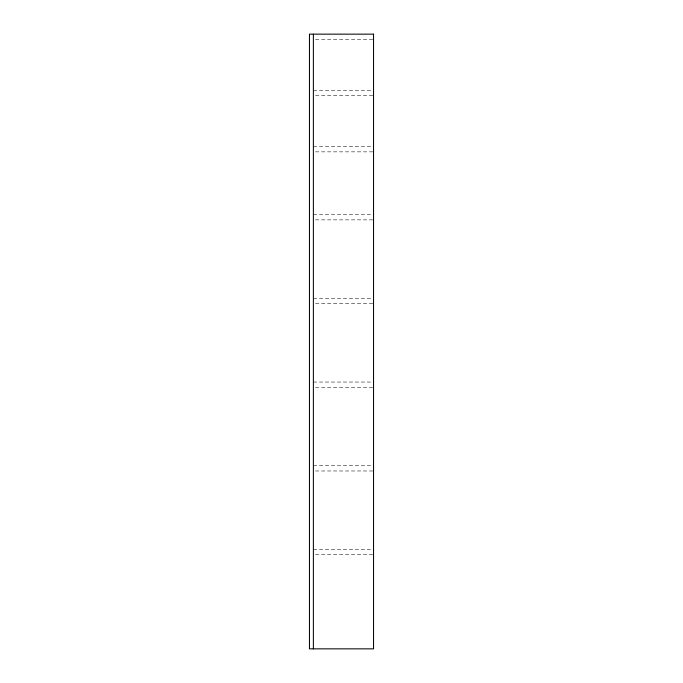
<?xml version="1.0" encoding="UTF-8"?>
<svg xmlns="http://www.w3.org/2000/svg" width="683" height="683" viewBox="0 0 683 683"><rect width="100%" height="100%" fill="white"/><g stroke="black" fill="none" stroke-linecap="round" stroke-linejoin="round"><path stroke-width="0.51" stroke-dasharray="3.42 2.56" d="M315.495 39.383L373.541 39.383M313.377 90.387L372.491 90.387M315.495 95.62L373.541 95.62M313.377 146.623L372.491 146.623M315.495 151.857L373.541 151.857M313.377 214.633L372.491 214.633M315.495 219.866L373.541 219.866M313.377 298.343L372.491 298.343M315.495 303.568L373.541 303.568M313.377 382.045L372.491 382.045M315.495 387.278L373.541 387.278M313.377 465.746L372.491 465.746M315.495 470.98L373.541 470.98M313.377 549.448L372.491 549.448M315.495 554.681L373.541 554.681"/><path stroke-width="1.02" d="M313.377 34.15L313.377 648.85M373.541 34.15L309.459 34.15L309.459 648.85L373.541 648.85L373.541 34.15"/></g></svg>
